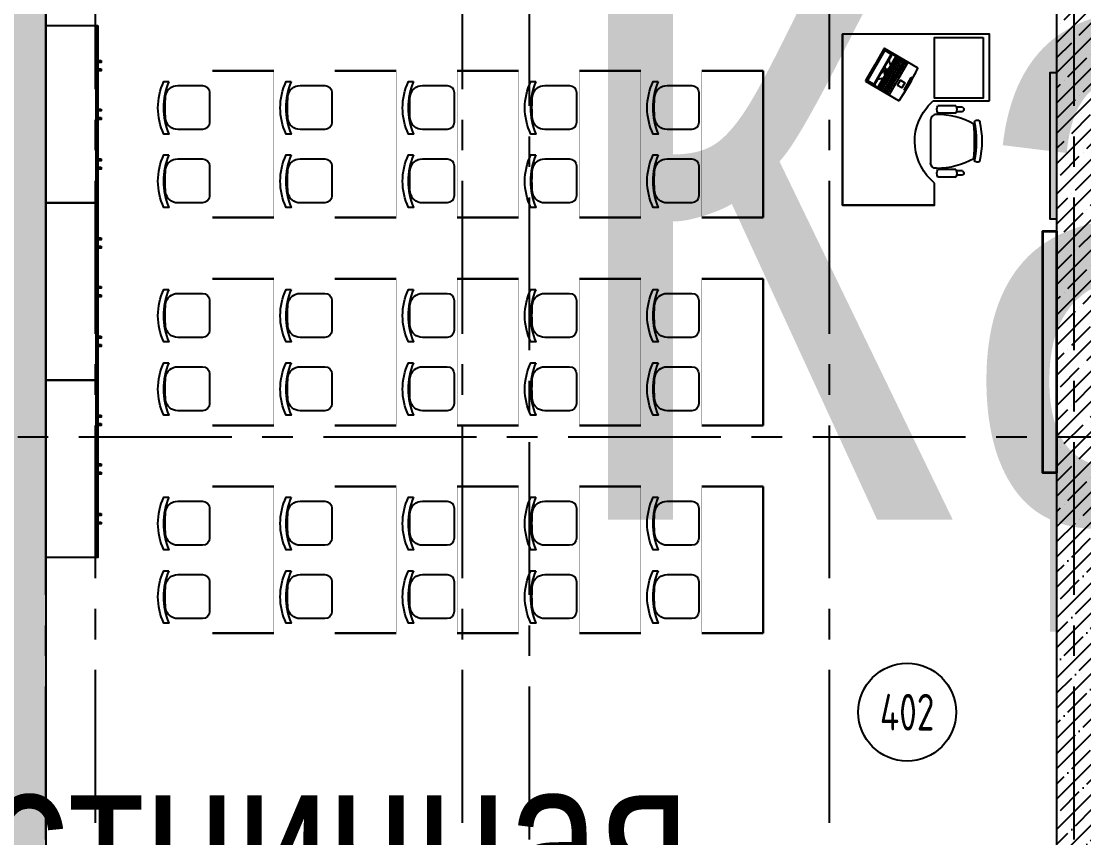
# Model space of a CAD drawing. Header units: millimetres. Extents: x -106726 to 8952771, y -150083 to 686385.
# Drawn here: x 16965 to 25653, y 384202 to 390880 of the extents above; entities that cross this region are included whole.
import ezdxf
from ezdxf import colors
from ezdxf.entities.mleader import LeaderData, LeaderLine
from ezdxf.enums import TextEntityAlignment as Align
from ezdxf.math import Vec2, Vec3

# ---------------------------------------------------------------- set-up
doc = ezdxf.new("R2018")
doc.units = ezdxf.units.MM
doc.linetypes.add('CENTER', pattern=[2, 1.25, -0.25, 0.25, -0.25])
doc.layers.add('АР_Названия помещений', color=124, linetype='Continuous', lineweight=5, plot=False)
doc.layers.add('АР_Номер помещения', color=1, linetype='Continuous', lineweight=25)
doc.layers.add('ТХ_мебель передв', color=250, linetype='Continuous', lineweight=13)
doc.styles.add('ISOCPEUR', font='isocpeur.ttf', dxfattribs={"width": 0.7})
doc.styles.get("Standard").update_dxf_attribs({"font": 'arial.ttf'})

# ---------------------------------------------------------------- blocks, each defined once
blk = doc.blocks.new('*U319')
at = {"layer": 'АР_Номер помещения', "color": 8}
blk.add_circle((-15815.7, 2772.4), 400, dxfattribs=at)
at = {"color": 8, "style": 'ISOCPEUR', "width": 0.7, "flags": 1}
blk.add_attdef('КАТЕГОРИЯ', (-499.2, -2092.2), '', height=250, dxfattribs=at)
at = {"layer": 'АР_Номер помещения', "color": 8, "style": 'ISOCPEUR', "width": 0.7}
blk.add_attdef('НОМЕР_ПОМЕЩЕНИЯ', text='', height=300, dxfattribs=at).set_placement((-15815.7, 2772.4), align=Align.MIDDLE_CENTER)
blk = doc.blocks.new('*U437')
at = {"layer": 'АР_Номер помещения', "color": 8}
blk.add_circle((-15436.9, -2490.2), 400, dxfattribs=at)
at = {"color": 8, "style": 'ISOCPEUR', "width": 0.7, "flags": 1}
blk.add_attdef('КАТЕГОРИЯ', (-499.2, -2092.2), '', height=250, dxfattribs=at)
at = {"layer": 'АР_Номер помещения', "color": 8, "style": 'ISOCPEUR', "width": 0.7}
blk.add_attdef('НОМЕР_ПОМЕЩЕНИЯ', text='', height=300, dxfattribs=at).set_placement((-15436.9, -2490.2), align=Align.MIDDLE_CENTER)
blk = doc.blocks.new('_DotSmall')
at = {"color": 8, "linetype": 'ByBlock', "const_width": 0.5}
blk.add_lwpolyline([(-0.0625, 0, 1), (0.0625, 0, 1)], format="xyb", close=True, dxfattribs=at)
blk = doc.blocks.new('laptop')
at = {"color": 8}
for p, q in [((-150.3, 324.5), (-155, 323.2)), ((-150.3, 324.5), (-155, 323.2)), ((-155, 323.2), (-155, 9.7)), ((-155, 323.2), (-155, 9.7)), ((-150.3, 312.7), (-155, 311.4)), ((0, 325.7), (-150.3, 324.5)), ((0, 325.7), (-150.3, 324.5)), ((0, 313.9), (-150.3, 312.7)), ((-143, 308.8), (-140, 309.5)), ((-143, 253.6), (-143, 308.8)), ((-140, 309.5), (140, 309.5)), ((150.3, 324.5), (0, 325.7)), ((150.3, 324.5), (0, 325.7)), ((150.3, 312.7), (0, 313.9)), ((140, 309.5), (143, 308.8)), ((143, 308.8), (143, 253.6)), ((155, 323.2), (150.3, 324.5)), ((155, 323.2), (150.3, 324.5)), ((155, 311.4), (150.3, 312.7)), ((155, 9.7), (155, 323.2)), ((155, 9.7), (155, 323.2)), ((155, 248), (-155, 248)), ((-147, 210), (-147, 234)), ((-147, 210), (-147, 100)), ((147, 210), (-147, 210)), ((-147, 210), (-71.6, 210)), ((-130, 194.2), (-147, 194.2)), ((147, 191.7), (-147, 191.7)), ((-140, 252.9), (-143, 253.6)), ((140, 252.9), (-140, 252.9)), ((-138, 191.7), (-138, 173.3)), ((-137, 244), (-95.6, 244)), ((-130, 210), (-130, 194.2)), ((-127.5, 210), (-127.5, 194.2)), ((76.5, 194.2), (-127.5, 194.2)), ((-118.5, 191.7), (-118.5, 173.3)), ((-110.5, 210), (-110.5, 194.2)), ((-99, 191.7), (-99, 173.3)), ((-93.5, 210), (-93.5, 194.2)), ((-68, 218.5), (-92, 242.5)), ((-79.5, 191.7), (-79.5, 173.3)), ((-76.5, 210), (-76.5, 194.2)), ((-60, 191.7), (-60, 173.3)), ((-59.5, 210), (-59.5, 194.2)), ((-42.5, 210), (-42.5, 194.2)), ((-40.5, 191.7), (-40.5, 173.3)), ((-25.5, 210), (-25.5, 194.2)), ((-21, 191.7), (-21, 173.3)), ((-18.5, 241.8), (-20.5, 241.8)), ((-20.5, 241.8), (-20.5, 236.8)), ((-20.5, 236.8), (-18.5, 236.8)), ((-20.5, 226), (-20.5, 220.4)), ((20.5, 226), (-20.5, 226)), ((-20.5, 220.4), (20.5, 220.4)), ((-18.5, 236.8), (-18.5, 241.8)), ((-8.5, 210), (-8.5, 194.2)), ((-5.5, 241.8), (-7.5, 241.8)), ((-7.5, 241.8), (-7.5, 236.8)), ((-7.5, 236.8), (-5.5, 236.8)), ((-5.5, 236.8), (-5.5, 241.8)), ((-1.5, 191.7), (-1.5, 173.3)), ((7.5, 241.8), (5.5, 241.8)), ((5.5, 241.8), (5.5, 236.8)), ((5.5, 236.8), (7.5, 236.8)), ((7.5, 236.8), (7.5, 241.8)), ((8.5, 210), (8.5, 194.2)), ((18, 191.7), (18, 173.3)), ((20.5, 241.8), (18.5, 241.8)), ((18.5, 241.8), (18.5, 236.8)), ((18.5, 236.8), (20.5, 236.8)), ((20.5, 236.8), (20.5, 241.8)), ((20.5, 220.4), (20.5, 226)), ((25.5, 210), (25.5, 194.2)), ((37.5, 191.7), (37.5, 173.3)), ((42.5, 210), (42.5, 194.2)), ((57, 191.7), (57, 173.3)), ((59.5, 210), (59.5, 194.2)), ((68, 218.5), (92, 242.5)), ((68.8, 210), (68.8, 211.3)), ((68.8, 210), (68.8, 211.3)), ((147, 210), (68.8, 210)), ((76.5, 210), (76.5, 194.2)), ((76.5, 191.7), (76.5, 173.3)), ((79, 210), (79, 194.2)), ((147, 194.2), (79, 194.2)), ((95.6, 244), (137, 244)), ((96, 210), (96, 194.2)), ((96, 191.7), (96, 173.3)), ((113, 210), (113, 194.2)), ((129, 191.7), (129, 100)), ((130, 210), (130, 194.2)), ((143, 253.6), (140, 252.9)), ((147, 234), (147, 210)), ((147, 210), (147, 100)), ((147, 173.3), (-147, 173.3)), ((147, 155), (-147, 155)), ((147, 136.7), (-147, 136.7)), ((147, 118.3), (-147, 118.3)), ((147, 100), (-147, 100)), ((-129, 173.3), (-129, 155)), ((-122.7, 118.3), (-122.7, 100)), ((-122.5, 155), (-122.5, 136.7)), ((-113.5, 136.7), (-113.5, 118.3)), ((-109.5, 173.3), (-109.5, 155)), ((-103, 155), (-103, 136.7)), ((-98.3, 118.3), (-98.3, 100)), ((-94, 136.7), (-94, 118.3)), ((-90, 173.3), (-90, 155)), ((-83.5, 155), (-83.5, 136.7)), ((-74.5, 136.7), (-74.5, 118.3)), ((-74, 118.3), (-74, 100)), ((-70.5, 173.3), (-70.5, 155)), ((-64, 155), (-64, 136.7)), ((-55, 136.7), (-55, 118.3)), ((-54.5, 118.3), (-54.5, 100)), ((-51, 173.3), (-51, 155)), ((-44.5, 155), (-44.5, 136.7)), ((-35.5, 136.7), (-35.5, 118.3)), ((-31.5, 173.3), (-31.5, 155)), ((-25, 155), (-25, 136.7)), ((-16, 136.7), (-16, 118.3)), ((-12, 173.3), (-12, 155)), ((-5.5, 155), (-5.5, 136.7)), ((3.5, 136.7), (3.5, 118.3)), ((7.5, 173.3), (7.5, 155)), ((9.5, 118.3), (9.5, 100)), ((14, 155), (14, 136.7)), ((23, 136.7), (23, 118.3)), ((27, 173.3), (27, 155)), ((29, 118.3), (29, 100)), ((33.5, 155), (33.5, 136.7)), ((42.5, 136.7), (42.5, 118.3)), ((46.5, 173.3), (46.5, 155)), ((48.5, 118.3), (48.5, 100)), ((53, 155), (53, 136.7)), ((62, 136.7), (62, 118.3)), ((66, 173.3), (66, 155)), ((68, 118.3), (68, 100)), ((72.5, 155), (72.5, 136.7)), ((81.5, 136.7), (81.5, 118.3)), ((85.5, 173.3), (85.5, 155)), ((87.5, 118.3), (87.5, 100)), ((90, 118.3), (90, 100)), ((92, 155), (92, 136.7)), ((105, 173.3), (105, 155)), ((109.5, 136.7), (109.5, 100)), ((-155, 9.7), (-154.5, 7.6)), ((-154.5, 7.6), (-152.4, 5.3)), ((-152.4, 5.3), (-150.3, 4.7)), ((-150.3, 4.7), (0, 0)), ((-59, 14), (-59, 0.7)), ((59, 14), (-59, 14)), ((-59, 0.7), (-59, 14)), ((-59, 14), (59, 14)), ((0, 0), (150.3, 4.7)), ((59, 0.7), (59, 14)), ((59, 14), (59, 0.7)), ((150.3, 4.7), (153.2, 5.9)), ((153.2, 5.9), (154.7, 7.9)), ((154.7, 7.9), (155, 9.7))]:
    blk.add_line(p, q, dxfattribs=at)
blk.add_lwpolyline([(-51.9, 78.7), (-4, 78.7), (-4, 39.2), (-51.9, 39.2)], close=True, dxfattribs=at)
for centre, radius, start, end in [((-137, 234), 10, 90, 180), ((-95.6, 239), 5, 45, 90), ((-71.6, 215), 5, 270, 45), ((71.6, 215), 5, 135, 236.11751), ((95.6, 239), 5, 90, 135), ((137, 234), 10, 0, 90), ((-150, 9.7), 5, 180, 266.41668), ((0, 2405), 2405, 266.41668, 273.58332), ((150, 9.7), 5, 273.58332, 0)]:
    blk.add_arc(centre, radius, start, end, dxfattribs=at)
blk = doc.blocks.new('мваи')
at = {"color": 8}
for points in [[(95699, 222916.5), (95153.7, 222916.5), (95153.7, 221714.7), (96551.3, 221714.7), (96551.3, 222466.5), (96371.3, 222466.5)], [(95699, 222455.9), (95699, 222916.5)], [(95751.9, 222694.1), (95751.9, 222646.5)], [(95789, 222694.1), (95789, 222646.5)], [(96270.7, 222694.1), (96270.7, 222646.5)], [(96307.8, 222694.1), (96307.8, 222646.5)], [(95741.3, 222641.2), (95741.3, 222493)], [(95799.6, 222641.2), (95799.6, 222493)], [(96260.1, 222641.2), (96260.1, 222493)], [(96323.7, 222641.2), (96323.7, 222493)], [(96551.3, 222466.5), (96551.3, 221714.7), (95153.7, 221714.7)]]:
    blk.add_lwpolyline(points, dxfattribs=at)
blk.add_lwpolyline([(95180.2, 222863.6), (95677.8, 222863.6), (95677.8, 222466.5), (95180.2, 222466.5)], close=True, dxfattribs=at)
blk.add_lwpolyline([(96249.5, 222482.4, 0.127479), (96170.1, 222789.4, 0.028308), (95889.5, 222789.4, 0.127479), (95810.1, 222482.4, 0.416667), (95857.8, 222434.7), (96207.2, 222434.7)], format="xyb", dxfattribs=at)
for centre, radius, start, end in [((96029.8, 222190.4), 666.6, 75.98123, 104.01877), ((96029.8, 221981.9), 828.7, 78.76484, 101.23516)]:
    blk.add_arc(centre, radius, start, end, dxfattribs=at)
for points in [[(95863.1, 222831.8), (95863.1, 222837.1), (95868.4, 222837.1), (95868.4, 222837.1)], [(96191.3, 222837.1), (96201.9, 222831.8), (96207.2, 222815.9), (96196.6, 222800)], [(95868.4, 222794.7), (95857.8, 222800), (95852.5, 222821.2), (95863.1, 222831.8)], [(96196.6, 222800), (96196.6, 222800), (96196.6, 222794.7), (96191.3, 222794.7)], [(95751.9, 222694.1), (95757.2, 222704.7), (95767.8, 222710), (95778.4, 222704.7)], [(95778.4, 222704.7), (95783.7, 222699.4), (95783.7, 222699.4), (95789, 222694.1)], [(96270.7, 222694.1), (96276, 222704.7), (96291.9, 222710), (96302.5, 222704.7)], [(96302.5, 222704.7), (96302.5, 222699.4), (96307.8, 222699.4), (96307.8, 222694.1)], [(95741.3, 222641.2), (95757.2, 222651.8), (95778.4, 222651.8), (95799.6, 222641.2)], [(96260.1, 222641.2), (96281.3, 222651.8), (96302.5, 222651.8), (96323.7, 222641.2)], [(95799.6, 222493), (95778.4, 222482.4), (95757.2, 222482.4), (95741.3, 222493)], [(96323.7, 222493), (96302.5, 222482.4), (96281.3, 222482.4), (96260.1, 222493)], [(95757.2, 222403), (95736, 222418.9), (95714.8, 222434.7), (95699, 222455.9)], [(96371.3, 222466.5), (96217.8, 222281.2), (95942.5, 222249.4), (95757.2, 222403)], [(96249.5, 222482.4), (96254.8, 222455.9), (96233.7, 222434.7), (96207.2, 222434.7)]]:
    blk.add_open_spline(points, degree=3, dxfattribs=at)
at = {"color": 8, "rotation": 150}
blk.add_blockref('laptop', (95567, 222259.4), dxfattribs=at)
blk = doc.blocks.new('У018')
at = {"layer": 'ТХ_мебель передв', "color": 8, "ltscale": 100, "const_width": 2}
blk.add_lwpolyline([(94750.1, 82280.2), (95250.1, 82280.2), (95250.1, 81080.2), (94750.1, 81080.2)], close=True, dxfattribs=at)
blk = doc.blocks.new('тумба под доской')
at = {"color": 8}
for points in [[(-1450.6, -426.2), (0, -426.2), (0, 0), (-1450.6, 0)], [(-1164.7, -452.7), (-1148.9, -452.7), (-1148.9, -426.2), (-1164.7, -426.2)], [(-1095.9, -452.7), (-1080, -452.7), (-1080, -426.2), (-1095.9, -426.2)], [(-767.7, -452.7), (-751.8, -452.7), (-751.8, -426.2), (-767.7, -426.2)], [(-698.8, -452.7), (-683, -452.7), (-683, -426.2), (-698.8, -426.2)], [(-360, -452.7), (-344.1, -452.7), (-344.1, -426.2), (-360, -426.2)], [(-291.2, -452.7), (-275.3, -452.7), (-275.3, -426.2), (-291.2, -426.2)]]:
    blk.add_lwpolyline(points, close=True, dxfattribs=at)
blk.add_lwpolyline([(-1450.6, -410.3), (0, -410.3)], dxfattribs=at)
blk = doc.blocks.new('Стул парты')
at = {"color": 8}
for points in [[(-95.3, -360, -0.36493), (-180, -259.4), (-180, -58.2, -0.414078), (-121.8, 0), (121.8, 0, -0.414078), (180, -58.2), (180, -259.4, -0.36493), (95.3, -360, -0.041656)], [(-211.8, -333.5, 0.203875), (217.1, -333.5), (217.1, -373.5, -0.227009), (-211.8, -373.5)]]:
    blk.add_lwpolyline(points, format="xyb", close=True, dxfattribs=at)

msp = doc.modelspace()

# ---------------------------------------------------------------- hatches: boundary and pattern name
at = {"ltscale": 100}
h = msp.add_hatch(dxfattribs=at)
h.set_pattern_fill('ANSI35', color=256, scale=700)
h.set_pattern_definition([(45, (-951587.81, 469999.9), (-123.743687, 123.743687), []), (45, (-951464.07, 469999.9), (-123.743687, 123.743687), [218.75, -43.75, 0, -43.75])])
h.paths.add_polyline_path([(51365, 391445), (16865, 391445), (16865, 387480), (16865, 387280), (16865, 379960), (16965, 379960), (16965, 378702.5), (17165, 378702.5), (17165, 379660), (20920, 379660), (20920, 378477.5), (21120, 378477.5), (21120, 379660), (28120, 379660), (28120, 379960), (17165, 379960), (17165, 391145), (51365, 391145)])
h = msp.add_hatch(dxfattribs=at)
h.set_pattern_fill('ANSI35', color=256, scale=700)
h.set_pattern_definition([(45, (-948772.81, 481934.54), (-123.743687, 123.743687), []), (45, (-948649.07, 481934.54), (-123.743687, 123.743687), [218.75, -43.75, 0, -43.75])])
h.paths.add_polyline_path([(25730, 391145), (25430, 391145), (25430, 383374.6), (25730, 383374.6)])
h = msp.add_hatch(color=256)
h.dxf.hatch_style = 1
h.paths.add_polyline_path([(25430, 390461.9), (25377.1, 390461.9), (25377.1, 389261.9), (25430, 389261.9)])
h = msp.add_hatch(color=256)
h.dxf.hatch_style = 1
h.paths.add_polyline_path([(25377.1, 385888.4), (25430, 385888.4), (25430, 387087.1), (25377.1, 387087.1)])

# ---------------------------------------------------------------- linework, layer by layer
at = {"linetype": 'CENTER', "ltscale": 1000}
for p, q in [((17569.9, 437574.6), (17569.9, 383425.1)), ((20569.9, 437574.6), (20569.9, 383425.1)), ((23569.9, 437574.6), (23569.9, 383425.1)), ((17165, 358188.7), (17165, 392496.2)), ((21120, 358188.7), (21120, 392496.2)), ((25575, 358188.7), (25575, 392496.2)), ((-12563.8, 387480), (71033.4, 387480))]:
    msp.add_line(p, q, dxfattribs=at)
at = {"ltscale": 100}
for p, q in [((17165, 391145), (17165, 379960)), ((25430, 391145), (25430, 383374.6))]:
    msp.add_line(p, q, dxfattribs=at)
for p, q in [((19030.1, 390474.5), (18530.1, 390474.5)), ((19030.1, 390474.5), (18530.1, 390474.5)), ((18530.1, 390474.5), (19030.1, 390474.5)), ((20030.1, 390474.5), (19530.1, 390474.5)), ((20030.1, 390474.5), (19530.1, 390474.5)), ((19530.1, 390474.5), (20030.1, 390474.5)), ((21030.1, 390474.5), (20530.1, 390474.5)), ((21030.1, 390474.5), (20530.1, 390474.5)), ((20530.1, 390474.5), (21030.1, 390474.5)), ((22030.1, 390474.5), (21530.1, 390474.5)), ((22030.1, 390474.5), (21530.1, 390474.5)), ((21530.1, 390474.5), (22030.1, 390474.5)), ((23030.1, 390474.5), (22530.1, 390474.5)), ((22530.1, 390474.5), (23030.1, 390474.5)), ((23030.1, 389874.5), (23030.1, 390474.5)), ((23030.1, 390474.5), (23030.1, 389874.5)), ((23030.1, 389274.5), (23030.1, 389874.5)), ((23030.1, 389274.5), (23030.1, 389874.5)), ((23030.1, 389874.5), (23030.1, 389274.5)), ((18530.1, 389274.5), (19030.1, 389274.5)), ((18530.1, 389274.5), (19030.1, 389274.5)), ((19030.1, 389274.5), (18530.1, 389274.5)), ((19530.1, 389274.5), (20030.1, 389274.5)), ((19530.1, 389274.5), (20030.1, 389274.5)), ((20030.1, 389274.5), (19530.1, 389274.5)), ((20530.1, 389274.5), (21030.1, 389274.5)), ((20530.1, 389274.5), (21030.1, 389274.5)), ((21030.1, 389274.5), (20530.1, 389274.5)), ((21530.1, 389274.5), (22030.1, 389274.5)), ((21530.1, 389274.5), (22030.1, 389274.5)), ((22030.1, 389274.5), (21530.1, 389274.5)), ((22530.1, 389274.5), (23030.1, 389274.5)), ((22530.1, 389274.5), (23030.1, 389274.5)), ((23030.1, 389274.5), (22530.1, 389274.5)), ((19030.1, 388774.5), (18530.1, 388774.5)), ((19030.1, 388774.5), (18530.1, 388774.5)), ((18530.1, 388774.5), (19030.1, 388774.5)), ((20030.1, 388774.5), (19530.1, 388774.5)), ((20030.1, 388774.5), (19530.1, 388774.5)), ((19530.1, 388774.5), (20030.1, 388774.5)), ((21030.1, 388774.5), (20530.1, 388774.5)), ((21030.1, 388774.5), (20530.1, 388774.5)), ((20530.1, 388774.5), (21030.1, 388774.5)), ((22030.1, 388774.5), (21530.1, 388774.5)), ((22030.1, 388774.5), (21530.1, 388774.5)), ((21530.1, 388774.5), (22030.1, 388774.5)), ((23030.1, 388774.5), (22530.1, 388774.5)), ((23030.1, 388774.5), (22530.1, 388774.5)), ((22530.1, 388774.5), (23030.1, 388774.5)), ((23030.1, 388174.5), (23030.1, 388774.5)), ((23030.1, 388174.5), (23030.1, 388774.5)), ((23030.1, 388774.5), (23030.1, 388174.5)), ((23030.1, 387574.5), (23030.1, 388174.5)), ((23030.1, 387574.5), (23030.1, 388174.5)), ((23030.1, 388174.5), (23030.1, 387574.5)), ((18530.1, 387574.5), (19030.1, 387574.5)), ((18530.1, 387574.5), (19030.1, 387574.5)), ((19030.1, 387574.5), (18530.1, 387574.5)), ((19530.1, 387574.5), (20030.1, 387574.5)), ((19530.1, 387574.5), (20030.1, 387574.5)), ((20030.1, 387574.5), (19530.1, 387574.5)), ((20530.1, 387574.5), (21030.1, 387574.5)), ((20530.1, 387574.5), (21030.1, 387574.5)), ((21030.1, 387574.5), (20530.1, 387574.5)), ((21530.1, 387574.5), (22030.1, 387574.5)), ((21530.1, 387574.5), (22030.1, 387574.5)), ((22030.1, 387574.5), (21530.1, 387574.5)), ((22530.1, 387574.5), (23030.1, 387574.5)), ((22530.1, 387574.5), (23030.1, 387574.5)), ((23030.1, 387574.5), (22530.1, 387574.5)), ((19030.1, 387074.5), (18530.1, 387074.5)), ((19030.1, 387074.5), (18530.1, 387074.5)), ((18530.1, 387074.5), (19030.1, 387074.5)), ((20030.1, 387074.5), (19530.1, 387074.5)), ((20030.1, 387074.5), (19530.1, 387074.5)), ((19530.1, 387074.5), (20030.1, 387074.5)), ((21030.1, 387074.5), (20530.1, 387074.5)), ((21030.1, 387074.5), (20530.1, 387074.5)), ((20530.1, 387074.5), (21030.1, 387074.5)), ((22030.1, 387074.5), (21530.1, 387074.5)), ((22030.1, 387074.5), (21530.1, 387074.5)), ((21530.1, 387074.5), (22030.1, 387074.5)), ((23030.1, 387074.5), (22530.1, 387074.5)), ((23030.1, 387074.5), (22530.1, 387074.5)), ((22530.1, 387074.5), (23030.1, 387074.5)), ((23030.1, 386474.5), (23030.1, 387074.5)), ((23030.1, 386474.5), (23030.1, 387074.5)), ((23030.1, 387074.5), (23030.1, 386474.5)), ((23030.1, 385874.5), (23030.1, 386474.5)), ((23030.1, 385874.5), (23030.1, 386474.5)), ((23030.1, 386474.5), (23030.1, 385874.5)), ((18530.1, 385874.5), (19030.1, 385874.5)), ((18530.1, 385874.5), (19030.1, 385874.5)), ((19030.1, 385874.5), (18530.1, 385874.5)), ((19530.1, 385874.5), (20030.1, 385874.5)), ((19530.1, 385874.5), (20030.1, 385874.5)), ((20030.1, 385874.5), (19530.1, 385874.5)), ((20530.1, 385874.5), (21030.1, 385874.5)), ((20530.1, 385874.5), (21030.1, 385874.5)), ((21030.1, 385874.5), (20530.1, 385874.5)), ((21530.1, 385874.5), (22030.1, 385874.5)), ((21530.1, 385874.5), (22030.1, 385874.5)), ((22030.1, 385874.5), (21530.1, 385874.5)), ((22530.1, 385874.5), (23030.1, 385874.5)), ((22530.1, 385874.5), (23030.1, 385874.5)), ((23030.1, 385874.5), (22530.1, 385874.5))]:
    msp.add_line(p, q)
msp.add_lwpolyline([(25430, 389261.9), (25377.1, 389261.9), (25377.1, 390461.9), (25430, 390461.9)], close=True)
at = {"lineweight": 35}
msp.add_lwpolyline([(25430, 387187.1), (25318.8, 387187.1), (25318.8, 389161.9), (25430, 389161.9)], close=True, dxfattribs=at)

# ---------------------------------------------------------------- block references
ref = msp.add_blockref('*U437', (39645.3, 387719.1))
ref.add_attrib('НОМЕР_ПОМЕЩЕНИЯ', '402', dxfattribs={"layer": 'АР_Номер помещения', "color": 8, "height": 300, "style": 'ISOCPEUR', "width": 0.7}).set_placement((24208.4, 385228.9), align=Align.MIDDLE_CENTER)
lines = msp.add_mtext('\\W0.8000;Кабинет русского языка и литературы', dxfattribs={"layer": 'АР_Названия помещений', "color": 8, "insert": (21294.4, 392131.3), "char_height": 5327.78, "width": 926.94, "attachment_point": 1})
ref.add_attrib('ИМЯ_ПОМЕЩЕНИЯ', '', (21294.4, 392131.3), dxfattribs={"flags": 104}).embed_mtext(lines)
at = {"xscale": -1.000000000000002, "rotation": 90}
for p in [(17165, 389394.4), (17165, 387943.8), (17165, 386493.2)]:
    msp.add_blockref('тумба под доской', p, dxfattribs=at)
at = {"rotation": 270}
for name, p in [('мваи', (-198034.3, 485928.2)), ('Стул парты', (18505.1, 390174.5)), ('Стул парты', (19505.1, 390174.5)), ('Стул парты', (20505.1, 390174.5)), ('Стул парты', (21505.1, 390174.5)), ('Стул парты', (22505.1, 390174.5)), ('Стул парты', (18505.1, 389574.5)), ('Стул парты', (19505.1, 389574.5)), ('Стул парты', (20505.1, 389574.5)), ('Стул парты', (21505.1, 389574.5)), ('Стул парты', (22505.1, 389574.5)), ('Стул парты', (18505.1, 388474.5)), ('Стул парты', (19505.1, 388474.5)), ('Стул парты', (20505.1, 388474.5)), ('Стул парты', (21505.1, 388474.5)), ('Стул парты', (22505.1, 388474.5)), ('Стул парты', (18505.1, 387874.5)), ('Стул парты', (19505.1, 387874.5)), ('Стул парты', (20505.1, 387874.5)), ('Стул парты', (21505.1, 387874.5)), ('Стул парты', (22505.1, 387874.5)), ('Стул парты', (18505.1, 386774.5)), ('Стул парты', (19505.1, 386774.5)), ('Стул парты', (20505.1, 386774.5)), ('Стул парты', (21505.1, 386774.5)), ('Стул парты', (22505.1, 386774.5)), ('Стул парты', (18505.1, 386174.5)), ('Стул парты', (19505.1, 386174.5)), ('Стул парты', (20505.1, 386174.5)), ('Стул парты', (21505.1, 386174.5)), ('Стул парты', (22505.1, 386174.5))]:
    msp.add_blockref(name, p, dxfattribs=at)
for p in [(-76219.9, 308194.3), (-75219.9, 308194.3), (-74219.9, 308194.3), (-73219.9, 308194.3), (-72219.9, 308194.3), (-76219.9, 306494.3), (-75219.9, 306494.3), (-74219.9, 306494.3), (-73219.9, 306494.3), (-72219.9, 306494.3), (-76219.9, 304794.3), (-75219.9, 304794.3), (-74219.9, 304794.3), (-73219.9, 304794.3), (-72219.9, 304794.3)]:
    msp.add_blockref('У018', p)
ref = msp.add_blockref('*U319', (30798, 383793.9))
ref.add_attrib('НОМЕР_ПОМЕЩЕНИЯ', '401', dxfattribs={"layer": 'АР_Номер помещения', "color": 8, "height": 300, "style": 'ISOCPEUR', "width": 0.7}).set_placement((14982.4, 386566.3), align=Align.MIDDLE_CENTER)
lines = msp.add_mtext('\\W0.8000;Лестничная клетка Тип Н2', dxfattribs={"layer": 'АР_Названия помещений', "color": 8, "insert": (15021, 384843.5), "char_height": 1270.08, "width": 926.94, "attachment_point": 1})
ref.add_attrib('ИМЯ_ПОМЕЩЕНИЯ', '', (15021, 384843.5), dxfattribs={"flags": 104}).embed_mtext(lines)

# ---------------------------------------------------------------- leaders
ml = msp.add_multileader_mtext('Standard')
ml.set_content('+13,200', color=8, style='ISOCPEUR')
ml.set_leader_properties(color=8, linetype='Continuous', lineweight=-1)
ml.set_arrow_properties(name='DOTSMALL')
ml.build(insert=Vec2(0, 0))
ml.multileader.update_dxf_attribs({"has_text_frame": 1, "text_left_attachment_type": 4, "text_right_attachment_type": 4, "dogleg_length": 100, "arrow_head_size": 180})
ctx = ml.context
ctx.base_point, ctx.char_height, ctx.arrow_head_size, ctx.landing_gap_size, ctx.plane_origin = Vec3(29236.5, 674490.5), 250, 180, 50, Vec3(27075.3, 673899.3)
ctx.left_attachment, ctx.right_attachment = 4, 4
notes = []
notes.append((ctx, [(0, (0, 0, 0), (0, 0), (1, 0), 1, [])]))
ctx.mtext.insert, ctx.mtext.width, ctx.mtext.line_spacing_style, ctx.mtext.flow_direction = Vec3(29286.5, 674823.8), 852.697, 2, 5
ml = msp.add_multileader_mtext('Standard')
ml.set_content('+11,550', color=8, style='ISOCPEUR')
ml.set_leader_properties(color=8, linetype='Continuous', lineweight=-1)
ml.set_arrow_properties(name='DOTSMALL')
ml.build(insert=Vec2(0, 0))
ml.multileader.update_dxf_attribs({"has_text_frame": 1, "text_left_attachment_type": 4, "text_right_attachment_type": 4, "dogleg_length": 100, "arrow_head_size": 180})
ctx = ml.context
ctx.base_point, ctx.char_height, ctx.arrow_head_size, ctx.landing_gap_size, ctx.plane_origin = Vec3(24236.5, 673745.5), 250, 180, 50, Vec3(22075.3, 673154.3)
ctx.left_attachment, ctx.right_attachment = 4, 4
notes.append((ctx, [(0, (0, 0, 0), (0, 0), (1, 0), 1, [])]))
ctx.mtext.insert, ctx.mtext.width, ctx.mtext.line_spacing_style, ctx.mtext.flow_direction = Vec3(24286.5, 674078.8), 852.697, 2, 5
ml = msp.add_multileader_mtext('Standard')
ml.set_content('+13,700', color=8, style='ISOCPEUR')
ml.set_leader_properties(color=8, linetype='Continuous', lineweight=-1)
ml.set_arrow_properties(name='DOTSMALL')
ml.build(insert=Vec2(0, 0))
ml.multileader.update_dxf_attribs({"has_text_frame": 1, "text_left_attachment_type": 4, "text_right_attachment_type": 4, "dogleg_length": 100, "arrow_head_size": 180})
ctx = ml.context
ctx.base_point, ctx.char_height, ctx.arrow_head_size, ctx.landing_gap_size, ctx.plane_origin = Vec3(54221, 506541.4), 250, 180, 50, Vec3(53971.6, 505880.5)
ctx.left_attachment, ctx.right_attachment = 4, 4
notes.append((ctx, [(0, (0, 0, 0), (0, 0), (1, 0), 1, [])]))
ctx.mtext.insert, ctx.mtext.width, ctx.mtext.line_spacing_style, ctx.mtext.flow_direction = Vec3(54271, 506874.7), 852.697, 2, 5
ml = msp.add_multileader_mtext('Standard')
ml.set_content('+15,825', color=8, style='ISOCPEUR')
ml.set_leader_properties(color=8, linetype='Continuous', lineweight=-1)
ml.set_arrow_properties(name='DOTSMALL')
ml.build(insert=Vec2(0, 0))
ml.multileader.update_dxf_attribs({"has_text_frame": 1, "text_left_attachment_type": 4, "text_right_attachment_type": 4, "dogleg_length": 100, "arrow_head_size": 180})
ctx = ml.context
ctx.base_point, ctx.char_height, ctx.arrow_head_size, ctx.landing_gap_size, ctx.plane_origin = Vec3(52211.2, 501008.3), 250, 180, 50, Vec3(52690.3, 498055.9)
ctx.left_attachment, ctx.right_attachment = 4, 4
notes.append((ctx, [(0, (0, 0, 0), (0, 0), (1, 0), 1, [])]))
ctx.mtext.insert, ctx.mtext.width, ctx.mtext.line_spacing_style, ctx.mtext.flow_direction = Vec3(52261.2, 501341.7), 852.697, 2, 5
ml = msp.add_multileader_mtext('Standard')
ml.set_content('+9,800', color=8, style='ISOCPEUR')
ml.set_leader_properties(color=8, linetype='Continuous', lineweight=-1)
ml.set_arrow_properties(name='DOTSMALL')
ml.build(insert=Vec2(0, 0))
ml.multileader.update_dxf_attribs({"has_text_frame": 1, "text_left_attachment_type": 4, "text_right_attachment_type": 4, "dogleg_length": 100, "arrow_head_size": 180})
ctx = ml.context
ctx.base_point, ctx.char_height, ctx.arrow_head_size, ctx.landing_gap_size, ctx.plane_origin = Vec3(54221, 386541.4), 250, 180, 50, Vec3(53971.6, 385880.5)
ctx.left_attachment, ctx.right_attachment = 4, 4
notes.append((ctx, [(0, (0, 0, 0), (0, 0), (1, 0), 1, [])]))
ctx.mtext.insert, ctx.mtext.width, ctx.mtext.line_spacing_style, ctx.mtext.flow_direction = Vec3(54271, 386874.7), 852.697, 2, 5
for ctx, leaders in notes:
    for number, flags, end, landing, length, lines in leaders:
        leader = LeaderData()
        leader.index, (leader.has_last_leader_line, leader.has_dogleg_vector, leader.attachment_direction) = number, flags
        leader.last_leader_point, leader.dogleg_vector, leader.dogleg_length = Vec3(end), Vec3(landing), length
        for number, points, colour, breaks in lines:
            line = LeaderLine()
            line.index, line.vertices, line.color, line.breaks = number, Vec3.list(points), colors.encode_raw_color(colour), breaks
            leader.lines.append(line)
        ctx.leaders.append(leader)

doc.saveas('drawing.dxf')
